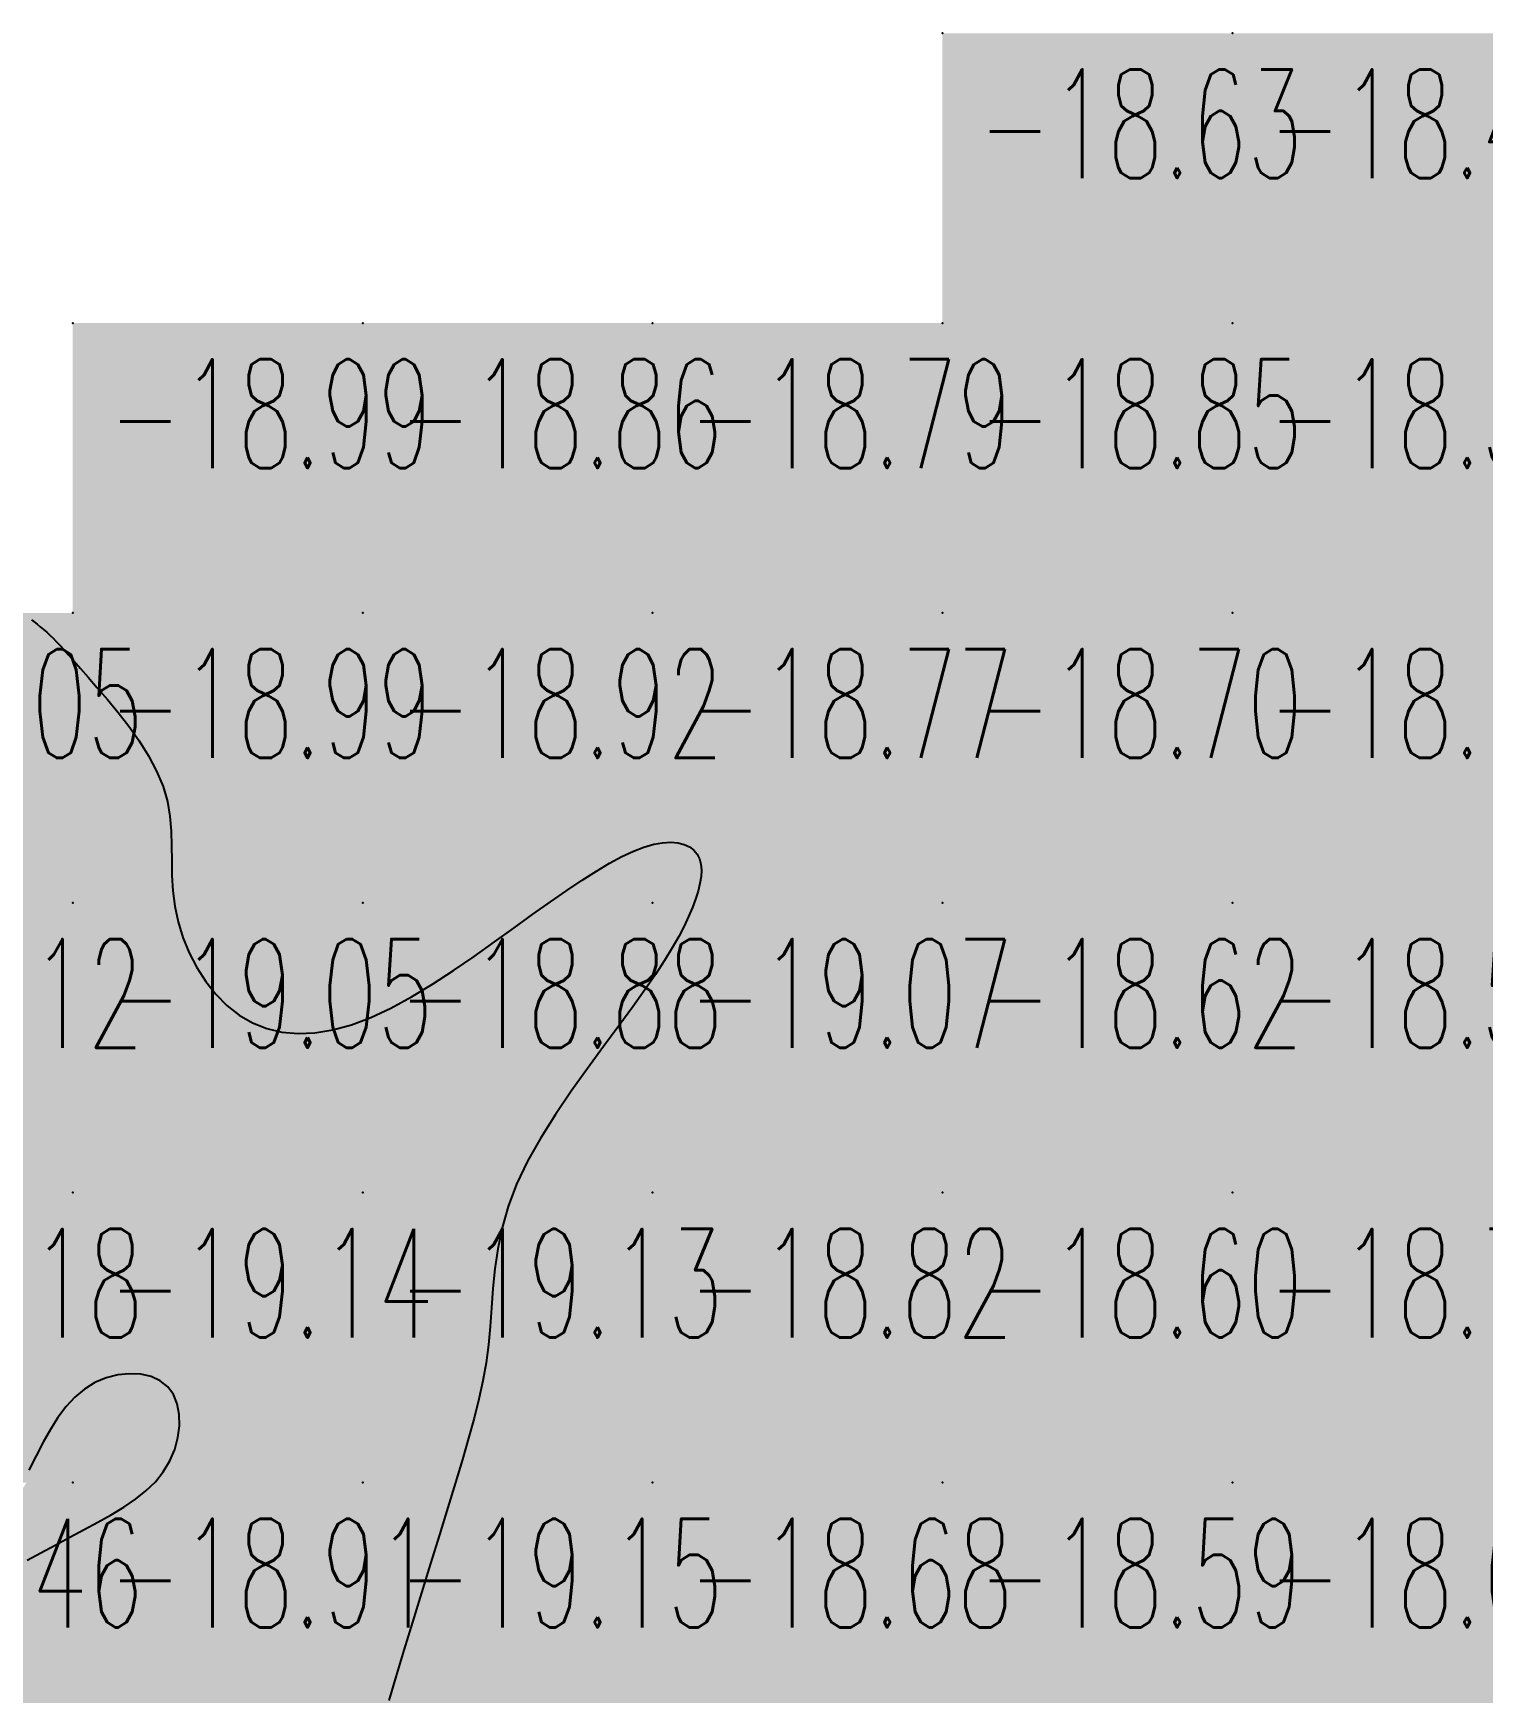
# Model space of a CAD drawing. Header units: millimetres. Extents: x 88261 to 90953, y 390274 to 392322.
# Drawn here: x 89158.9 to 89208.9, y 391990 to 392047.2 of the extents above; entities that cross this region are included whole.
import ezdxf
from ezdxf.enums import TextEntityAlignment as Align

# ---------------------------------------------------------------- set-up
doc = ezdxf.new("R2010")
doc.units = ezdxf.units.MM
doc.header["$LTSCALE"] = 25
for name, color, linetype in [('CN_03_00', 7, 'Continuous'), ('COTEAlt', 7, 'Continuous'), ('TN_COLORIAGE', 7, 'Continuous')]:
    doc.layers.add(name, color=color, linetype=linetype)
doc.styles.add('Simplex 1.0', font='Simplex.shx', dxfattribs={"width": 0.99, "height": 2.5})
doc.styles.get("Standard").update_dxf_attribs({"font": 'times.ttf'})

# ---------------------------------------------------------------- blocks, each defined once
blk = doc.blocks.new('COTE')
at = {"color": 0}
blk.add_point((0, 0), dxfattribs=at)
at = {"layer": 'COTEAlt'}
blk.add_attdef('ALT', text='', height=3.75, dxfattribs=at).set_placement((1.25, -1.25), align=Align.TOP_LEFT)

msp = doc.modelspace()

# ---------------------------------------------------------------- linework, layer by layer
at = {"layer": 'CN_03_00', "elevation": -19, "flags": 128}
for points in [[(89158.822, 392026.999), (89158.915, 392026.927), (89159.017, 392026.847), (89159.125, 392026.76), (89159.236, 392026.667), (89159.348, 392026.57), (89159.459, 392026.469), (89159.567, 392026.365), (89159.678, 392026.253), (89159.799, 392026.125), (89159.936, 392025.975), (89160.095, 392025.796), (89160.285, 392025.581), (89160.511, 392025.324), (89160.779, 392025.018), (89161.094, 392024.659), (89161.443, 392024.253), (89161.81, 392023.806), (89162.179, 392023.328), (89162.534, 392022.826), (89162.86, 392022.308), (89163.141, 392021.782), (89163.361, 392021.256), (89163.51, 392020.736), (89163.598, 392020.222), (89163.642, 392019.711), (89163.658, 392019.202), (89163.662, 392018.69), (89163.67, 392018.175), (89163.699, 392017.654), (89163.766, 392017.124), (89163.882, 392016.586), (89164.05, 392016.047), (89164.266, 392015.517), (89164.528, 392015.006), (89164.834, 392014.525), (89165.182, 392014.084), (89165.568, 392013.692), (89165.991, 392013.36), (89166.449, 392013.096), (89166.94, 392012.902), (89167.463, 392012.781), (89168.018, 392012.731), (89168.603, 392012.756), (89169.217, 392012.854), (89169.859, 392013.029), (89170.529, 392013.279), (89171.224, 392013.604), (89171.936, 392013.993), (89172.658, 392014.429), (89173.382, 392014.901), (89174.098, 392015.392), (89174.798, 392015.889), (89175.474, 392016.377), (89176.118, 392016.843), (89176.723, 392017.273), (89177.289, 392017.665), (89177.817, 392018.018), (89178.309, 392018.331), (89178.767, 392018.603), (89179.193, 392018.832), (89179.587, 392019.019), (89179.952, 392019.161), (89180.288, 392019.258), (89180.596, 392019.313), (89180.874, 392019.329), (89181.122, 392019.308), (89181.338, 392019.253), (89181.521, 392019.168), (89181.672, 392019.054), (89181.788, 392018.916), (89181.869, 392018.754), (89181.917, 392018.572), (89181.934, 392018.369), (89181.922, 392018.146), (89181.883, 392017.905), (89181.818, 392017.645), (89181.73, 392017.369), (89181.62, 392017.076), (89181.49, 392016.767), (89181.335, 392016.437), (89181.149, 392016.078), (89180.927, 392015.685), (89180.663, 392015.252), (89180.351, 392014.771), (89179.986, 392014.238), (89179.563, 392013.645), (89179.08, 392012.989), (89178.552, 392012.279), (89177.999, 392011.526), (89177.442, 392010.742), (89176.899, 392009.939), (89176.391, 392009.128), (89175.938, 392008.321), (89175.558, 392007.529), (89175.267, 392006.762), (89175.055, 392006.021), (89174.906, 392005.303), (89174.806, 392004.606), (89174.739, 392003.928), (89174.69, 392003.268), (89174.644, 392002.624), (89174.586, 392001.992), (89174.503, 392001.371), (89174.393, 392000.75), (89174.256, 392000.117), (89174.093, 391999.462), (89173.904, 391998.771), (89173.689, 391998.034), (89173.449, 391997.239), (89173.183, 391996.375), (89172.895, 391995.436), (89172.59, 391994.446), (89172.279, 391993.432), (89171.97, 391992.424), (89171.672, 391991.45), (89171.394, 391990.541), (89171.145, 391989.724)], [(89158.674, 391994.556), (89159.15, 391994.808), (89159.646, 391995.078), (89160.147, 391995.35), (89160.64, 391995.613), (89160.64, 391995.613), (89161.118, 391995.87), (89161.576, 391996.127), (89162.008, 391996.39), (89162.409, 391996.663), (89162.774, 391996.954), (89163.096, 391997.268), (89163.371, 391997.612), (89163.594, 391997.987), (89163.763, 391998.384), (89163.875, 391998.792), (89163.929, 391999.197), (89163.922, 391999.587), (89163.854, 391999.949), (89163.723, 392000.272), (89163.526, 392000.542), (89163.264, 392000.75), (89162.948, 392000.894), (89162.591, 392000.975), (89162.206, 392000.993), (89161.806, 392000.951), (89161.405, 392000.848), (89161.014, 392000.686), (89160.648, 392000.465), (89160.316, 392000.188), (89160.015, 391999.859), (89159.738, 391999.485), (89159.477, 391999.073), (89159.227, 391998.628), (89158.98, 391998.158), (89158.729, 391997.667)]]:
    msp.add_lwpolyline(points, dxfattribs=at)
at = {"layer": 'TN_COLORIAGE', "color": 203}
for points in [[(89190.249, 392047.239, -18.478), (89190.249, 392037.239, -18.478), (89200.249, 392047.239, -18.478)], [(89200.249, 392037.239, -18.853), (89200.249, 392047.239, -18.853), (89190.249, 392037.239, -18.853)], [(89200.249, 392047.239, -18.472), (89200.249, 392037.239, -18.472), (89210.249, 392047.239, -18.472)], [(89210.249, 392037.239, -18.351), (89210.249, 392047.239, -18.351), (89200.249, 392037.239, -18.351)], [(89160.249, 392037.239, -18.858), (89160.249, 392027.239, -18.858), (89170.249, 392037.239, -18.858)], [(89170.249, 392027.239, -18.99), (89170.249, 392037.239, -18.99), (89160.249, 392027.239, -18.99)], [(89170.249, 392037.239, -18.792), (89170.249, 392027.239, -18.792), (89180.249, 392037.239, -18.792)], [(89180.249, 392027.239, -18.921), (89180.249, 392037.239, -18.921), (89170.249, 392027.239, -18.921)], [(89190.249, 392027.239, -18.774), (89190.249, 392037.239, -18.774), (89180.249, 392027.239, -18.774)], [(89180.249, 392037.239, -18.853), (89180.249, 392027.239, -18.853), (89190.249, 392037.239, -18.853)], [(89190.249, 392027.239, -18.351), (89200.249, 392027.239, -18.351), (89200.249, 392037.239, -18.351)], [(89190.249, 392037.239, -18.351), (89190.249, 392027.239, -18.351), (89200.249, 392037.239, -18.351)], [(89200.249, 392037.239, -18.33), (89200.249, 392027.239, -18.33), (89210.249, 392037.239, -18.33)], [(89200.249, 392027.239, -18.33), (89210.249, 392027.239, -18.33), (89210.249, 392037.239, -18.33)], [(89158.503, 392027.239, -18.99), (89159.5, 392026.491, -18.99), (89160.249, 392027.239, -18.99)], [(89160.249, 392025.612, -18.99), (89159.5, 392026.491, -18.99), (89160.249, 392027.239, -18.99)], [(89160.249, 392025.612, -18.921), (89164.181, 392021.171, -18.921), (89160.249, 392027.239, -18.921), (89170.249, 392027.239, -18.921)], [(89164.181, 392021.171, -18.878), (89163.197, 392017.239, -18.878), (89170.249, 392027.239, -18.878), (89170.249, 392017.239, -18.878)], [(89170.249, 392027.239, -18.774), (89170.249, 392017.239, -18.774), (89180.249, 392027.239, -18.774)], [(89176.553, 392017.239, -18.774), (89180.249, 392019.643, -18.774), (89170.249, 392017.239, -18.774), (89180.249, 392027.239, -18.774)], [(89180.249, 392019.643, -18.698), (89182.162, 392019.153, -18.698), (89180.249, 392027.239, -18.698), (89190.249, 392027.239, -18.698)], [(89182.162, 392019.153, -18.619), (89181.828, 392017.239, -18.619), (89190.249, 392027.239, -18.619), (89190.249, 392017.239, -18.619)], [(89190.249, 392027.239, -18.113), (89190.249, 392017.239, -18.113), (89200.249, 392027.239, -18.113)], [(89190.249, 392017.239, -18.113), (89200.249, 392017.239, -18.113), (89200.249, 392027.239, -18.113)], [(89200.249, 392027.239, -18.567), (89200.249, 392017.239, -18.567), (89210.249, 392027.239, -18.567)], [(89200.249, 392017.239, -18.567), (89210.249, 392017.239, -18.567), (89210.249, 392027.239, -18.567)], [(89163.197, 392017.239, -18.878), (89165.625, 392012.616, -18.878), (89170.249, 392017.239, -18.878)], [(89170.249, 392012.455, -18.878), (89165.625, 392012.616, -18.878), (89170.249, 392017.239, -18.878)], [(89176.553, 392017.239, -18.878), (89170.249, 392012.455, -18.878), (89170.249, 392017.239, -18.878)], [(89180.249, 392007.239, -18.619), (89190.249, 392007.239, -18.619), (89190.249, 392017.239, -18.619)], [(89180.249, 392014.347, -18.619), (89181.828, 392017.239, -18.619), (89180.249, 392007.239, -18.619), (89190.249, 392017.239, -18.619)], [(89190.249, 392017.239, -18.517), (89190.249, 392007.239, -18.517), (89200.249, 392017.239, -18.517)], [(89190.249, 392007.239, -18.517), (89200.249, 392007.239, -18.517), (89200.249, 392017.239, -18.517)], [(89200.249, 392007.239, -18.443), (89210.249, 392007.239, -18.443), (89210.249, 392017.239, -18.443)], [(89200.249, 392017.239, -18.443), (89200.249, 392007.239, -18.443), (89210.249, 392017.239, -18.443)], [(89180.249, 392014.347, -18.824), (89174.556, 392007.239, -18.824), (89180.249, 392007.239, -18.824)], [(89174.878, 392001.869, -18.678), (89173.448, 391997.239, -18.678), (89180.249, 392007.239, -18.678), (89180.249, 391997.239, -18.678)], [(89174.556, 392007.239, -18.824), (89174.878, 392001.869, -18.824), (89180.249, 392007.239, -18.824)], [(89180.249, 392007.239, -18.603), (89180.249, 391997.239, -18.603), (89190.249, 392007.239, -18.603)], [(89180.249, 391997.239, -18.603), (89190.249, 391997.239, -18.603), (89190.249, 392007.239, -18.603)], [(89190.249, 392007.239, -18.735), (89190.249, 391997.239, -18.735), (89200.249, 392007.239, -18.735)], [(89190.249, 391997.239, -18.735), (89200.249, 391997.239, -18.735), (89200.249, 392007.239, -18.735)], [(89200.249, 391997.239, -18.34), (89210.249, 391997.239, -18.34), (89210.249, 392007.239, -18.34)], [(89200.249, 392007.239, -18.34), (89200.249, 391997.239, -18.34), (89210.249, 392007.239, -18.34)], [(89160.249, 392001.079, -18.912), (89158.652, 391997.239, -18.912), (89160.249, 391997.239, -18.912)], [(89164.243, 392001.234, -18.912), (89160.249, 392001.079, -18.912), (89160.249, 391997.239, -18.912)], [(89164.243, 392001.234, -18.912), (89163.934, 391997.239, -18.912), (89160.249, 391997.239, -18.912)], [(89155.952, 391992.943, -18.912), (89158.652, 391997.239, -18.912), (89160.249, 391997.239, -18.912)], [(89155.952, 391992.943, -18.912), (89160.249, 391995.479, -18.912), (89160.249, 391997.239, -18.912)], [(89163.934, 391997.239, -18.912), (89160.249, 391995.479, -18.912), (89160.249, 391997.239, -18.912)], [(89170.432, 391987.423, -18.674), (89170.43, 391987.239, -18.674), (89180.249, 391997.239, -18.674), (89180.249, 391987.239, -18.674)], [(89170.432, 391987.423, -18.678), (89173.448, 391997.239, -18.678), (89180.249, 391997.239, -18.678)], [(89180.249, 391987.239, -18.587), (89190.249, 391987.239, -18.587), (89190.249, 391997.239, -18.587)], [(89180.249, 391997.239, -18.587), (89180.249, 391987.239, -18.587), (89190.249, 391997.239, -18.587)], [(89190.249, 391987.239, -18.649), (89200.249, 391987.239, -18.649), (89200.249, 391997.239, -18.649)], [(89190.249, 391997.239, -18.649), (89190.249, 391987.239, -18.649), (89200.249, 391997.239, -18.649)], [(89200.249, 391987.239, -18.819), (89210.249, 391987.239, -18.819), (89210.249, 391997.239, -18.819)], [(89200.249, 391997.239, -18.819), (89200.249, 391987.239, -18.819), (89210.249, 391997.239, -18.819)]]:
    msp.add_solid(points, dxfattribs=at)
at = {"layer": 'TN_COLORIAGE', "color": 213}
for points in [[(89150.249, 392017.239, -19), (89159.5, 392026.491, -19), (89150.249, 392027.239, -19), (89158.503, 392027.239, -19)], [(89150.249, 392017.239, -19), (89159.5, 392026.491, -19), (89160.249, 392017.239, -19), (89160.249, 392025.612, -19)], [(89164.181, 392021.171, -19.051), (89160.249, 392025.612, -19.051), (89160.249, 392017.239, -19.051)], [(89163.197, 392017.239, -19.051), (89164.181, 392021.171, -19.051), (89160.249, 392017.239, -19.051)], [(89180.249, 392019.643, -19.071), (89176.553, 392017.239, -19.071), (89180.249, 392017.239, -19.071)], [(89182.162, 392019.153, -19.071), (89180.249, 392019.643, -19.071), (89180.249, 392017.239, -19.071)], [(89181.828, 392017.239, -19.071), (89182.162, 392019.153, -19.071), (89180.249, 392017.239, -19.071)], [(89150.249, 392017.239, -19.051), (89150.249, 392007.239, -19.051), (89160.249, 392017.239, -19.051)], [(89150.249, 392007.239, -19.051), (89160.249, 392007.239, -19.051), (89160.249, 392017.239, -19.051)], [(89160.249, 392007.239, -19), (89165.625, 392012.616, -19), (89160.249, 392017.239, -19), (89163.197, 392017.239, -19)], [(89170.249, 392007.239, -19), (89170.249, 392012.455, -19), (89180.249, 392017.239, -19), (89176.553, 392017.239, -19)], [(89170.249, 392007.239, -19), (89174.556, 392007.239, -19), (89180.249, 392017.239, -19), (89180.249, 392014.347, -19)], [(89181.828, 392017.239, -19.071), (89180.249, 392014.347, -19.071), (89180.249, 392017.239, -19.071)], [(89160.249, 392007.239, -19), (89165.625, 392012.616, -19), (89170.249, 392007.239, -19), (89170.249, 392012.455, -19)], [(89150.249, 391997.239, -19), (89158.652, 391997.239, -19), (89160.249, 392007.239, -19), (89160.249, 392001.079, -19)], [(89150.249, 392007.239, -19.142), (89150.249, 391997.239, -19.142), (89160.249, 392007.239, -19.142)], [(89160.249, 392007.239, -19), (89160.249, 392001.079, -19), (89170.249, 392007.239, -19), (89164.243, 392001.234, -19)], [(89170.249, 391997.239, -19), (89163.934, 391997.239, -19), (89170.249, 392007.239, -19), (89164.243, 392001.234, -19)], [(89170.249, 391997.239, -19), (89174.878, 392001.869, -19), (89170.249, 392007.239, -19), (89174.556, 392007.239, -19)], [(89173.448, 391997.239, -19.151), (89174.878, 392001.869, -19.151), (89170.249, 391997.239, -19.151)], [(89160.249, 391987.239, -19.151), (89170.249, 391987.239, -19.151), (89170.249, 391997.239, -19.151)], [(89160.249, 391987.239, -19), (89160.249, 391995.479, -19), (89170.249, 391997.239, -19), (89163.934, 391997.239, -19)], [(89170.249, 391997.239, -19), (89173.448, 391997.239, -19), (89170.249, 391987.239, -19), (89170.432, 391987.423, -19)], [(89160.249, 391987.239, -19), (89160.249, 391995.479, -19), (89150.249, 391987.239, -19), (89155.952, 391992.943, -19)]]:
    msp.add_solid(points, dxfattribs=at)

# ---------------------------------------------------------------- block references
at = {"layer": 'COTEAlt'}
ref = msp.add_blockref('COTE', (89190.249, 392047.239), dxfattribs=at)
ref.add_attrib('ALT', '-18.63', dxfattribs={"height": 3.75, "style": 'Simplex 1.0', "width": 0.6}).set_placement((89191.499, 392045.989), align=Align.TOP_LEFT)
ref = msp.add_blockref('COTE', (89200.249, 392047.239), dxfattribs=at)
ref.add_attrib('ALT', '-18.48', dxfattribs={"height": 3.75, "style": 'Simplex 1.0', "width": 0.6}).set_placement((89201.499, 392045.989), align=Align.TOP_LEFT)
ref = msp.add_blockref('COTE', (89160.249, 392037.239), dxfattribs=at)
ref.add_attrib('ALT', '-18.99', dxfattribs={"height": 3.75, "style": 'Simplex 1.0', "width": 0.6}).set_placement((89161.499, 392035.989), align=Align.TOP_LEFT)
ref = msp.add_blockref('COTE', (89170.249, 392037.239), dxfattribs=at)
ref.add_attrib('ALT', '-18.86', dxfattribs={"height": 3.75, "style": 'Simplex 1.0', "width": 0.6}).set_placement((89171.499, 392035.989), align=Align.TOP_LEFT)
ref = msp.add_blockref('COTE', (89180.249, 392037.239), dxfattribs=at)
ref.add_attrib('ALT', '-18.79', dxfattribs={"height": 3.75, "style": 'Simplex 1.0', "width": 0.6}).set_placement((89181.499, 392035.989), align=Align.TOP_LEFT)
ref = msp.add_blockref('COTE', (89190.249, 392037.239), dxfattribs=at)
ref.add_attrib('ALT', '-18.85', dxfattribs={"height": 3.75, "style": 'Simplex 1.0', "width": 0.6}).set_placement((89191.499, 392035.989), align=Align.TOP_LEFT)
ref = msp.add_blockref('COTE', (89200.249, 392037.239), dxfattribs=at)
ref.add_attrib('ALT', '-18.35', dxfattribs={"height": 3.75, "style": 'Simplex 1.0', "width": 0.6}).set_placement((89201.499, 392035.989), align=Align.TOP_LEFT)
ref = msp.add_blockref('COTE', (89150.249, 392027.239), dxfattribs=at)
ref.add_attrib('ALT', '-19.05', dxfattribs={"height": 3.75, "style": 'Simplex 1.0', "width": 0.6}).set_placement((89151.499, 392025.989), align=Align.TOP_LEFT)
ref = msp.add_blockref('COTE', (89160.249, 392027.239), dxfattribs=at)
ref.add_attrib('ALT', '-18.99', dxfattribs={"height": 3.75, "style": 'Simplex 1.0', "width": 0.6}).set_placement((89161.499, 392025.989), align=Align.TOP_LEFT)
ref = msp.add_blockref('COTE', (89170.249, 392027.239), dxfattribs=at)
ref.add_attrib('ALT', '-18.92', dxfattribs={"height": 3.75, "style": 'Simplex 1.0', "width": 0.6}).set_placement((89171.499, 392025.989), align=Align.TOP_LEFT)
ref = msp.add_blockref('COTE', (89180.249, 392027.239), dxfattribs=at)
ref.add_attrib('ALT', '-18.77', dxfattribs={"height": 3.75, "style": 'Simplex 1.0', "width": 0.6}).set_placement((89181.499, 392025.989), align=Align.TOP_LEFT)
ref = msp.add_blockref('COTE', (89190.249, 392027.239), dxfattribs=at)
ref.add_attrib('ALT', '-18.70', dxfattribs={"height": 3.75, "style": 'Simplex 1.0', "width": 0.6}).set_placement((89191.499, 392025.989), align=Align.TOP_LEFT)
ref = msp.add_blockref('COTE', (89200.249, 392027.239), dxfattribs=at)
ref.add_attrib('ALT', '-18.11', dxfattribs={"height": 3.75, "style": 'Simplex 1.0', "width": 0.6}).set_placement((89201.499, 392025.989), align=Align.TOP_LEFT)
ref = msp.add_blockref('COTE', (89150.249, 392017.239), dxfattribs=at)
ref.add_attrib('ALT', '-19.12', dxfattribs={"height": 3.75, "style": 'Simplex 1.0', "width": 0.6}).set_placement((89151.499, 392015.989), align=Align.TOP_LEFT)
ref = msp.add_blockref('COTE', (89160.249, 392017.239), dxfattribs=at)
ref.add_attrib('ALT', '-19.05', dxfattribs={"height": 3.75, "style": 'Simplex 1.0', "width": 0.6}).set_placement((89161.499, 392015.989), align=Align.TOP_LEFT)
ref = msp.add_blockref('COTE', (89170.249, 392017.239), dxfattribs=at)
ref.add_attrib('ALT', '-18.88', dxfattribs={"height": 3.75, "style": 'Simplex 1.0', "width": 0.6}).set_placement((89171.499, 392015.989), align=Align.TOP_LEFT)
ref = msp.add_blockref('COTE', (89180.249, 392017.239), dxfattribs=at)
ref.add_attrib('ALT', '-19.07', dxfattribs={"height": 3.75, "style": 'Simplex 1.0', "width": 0.6}).set_placement((89181.499, 392015.989), align=Align.TOP_LEFT)
ref = msp.add_blockref('COTE', (89190.249, 392017.239), dxfattribs=at)
ref.add_attrib('ALT', '-18.62', dxfattribs={"height": 3.75, "style": 'Simplex 1.0', "width": 0.6}).set_placement((89191.499, 392015.989), align=Align.TOP_LEFT)
ref = msp.add_blockref('COTE', (89200.249, 392017.239), dxfattribs=at)
ref.add_attrib('ALT', '-18.52', dxfattribs={"height": 3.75, "style": 'Simplex 1.0', "width": 0.6}).set_placement((89201.499, 392015.989), align=Align.TOP_LEFT)
ref = msp.add_blockref('COTE', (89150.249, 392007.239), dxfattribs=at)
ref.add_attrib('ALT', '-19.18', dxfattribs={"height": 3.75, "style": 'Simplex 1.0', "width": 0.6}).set_placement((89151.499, 392005.989), align=Align.TOP_LEFT)
ref = msp.add_blockref('COTE', (89160.249, 392007.239), dxfattribs=at)
ref.add_attrib('ALT', '-19.14', dxfattribs={"height": 3.75, "style": 'Simplex 1.0', "width": 0.6}).set_placement((89161.499, 392005.989), align=Align.TOP_LEFT)
ref = msp.add_blockref('COTE', (89170.249, 392007.239), dxfattribs=at)
ref.add_attrib('ALT', '-19.13', dxfattribs={"height": 3.75, "style": 'Simplex 1.0', "width": 0.6}).set_placement((89171.499, 392005.989), align=Align.TOP_LEFT)
ref = msp.add_blockref('COTE', (89180.249, 392007.239), dxfattribs=at)
ref.add_attrib('ALT', '-18.82', dxfattribs={"height": 3.75, "style": 'Simplex 1.0', "width": 0.6}).set_placement((89181.499, 392005.989), align=Align.TOP_LEFT)
ref = msp.add_blockref('COTE', (89190.249, 392007.239), dxfattribs=at)
ref.add_attrib('ALT', '-18.60', dxfattribs={"height": 3.75, "style": 'Simplex 1.0', "width": 0.6}).set_placement((89191.499, 392005.989), align=Align.TOP_LEFT)
ref = msp.add_blockref('COTE', (89200.249, 392007.239), dxfattribs=at)
ref.add_attrib('ALT', '-18.73', dxfattribs={"height": 3.75, "style": 'Simplex 1.0', "width": 0.6}).set_placement((89201.499, 392005.989), align=Align.TOP_LEFT)
ref = msp.add_blockref('COTE', (89150.249, 391997.239), dxfattribs=at)
ref.add_attrib('ALT', '-19.46', dxfattribs={"height": 3.75, "style": 'Simplex 1.0', "width": 0.6}).set_placement((89151.499, 391995.989), align=Align.TOP_LEFT)
ref = msp.add_blockref('COTE', (89160.249, 391997.239), dxfattribs=at)
ref.add_attrib('ALT', '-18.91', dxfattribs={"height": 3.75, "style": 'Simplex 1.0', "width": 0.6}).set_placement((89161.499, 391995.989), align=Align.TOP_LEFT)
ref = msp.add_blockref('COTE', (89170.249, 391997.239), dxfattribs=at)
ref.add_attrib('ALT', '-19.15', dxfattribs={"height": 3.75, "style": 'Simplex 1.0', "width": 0.6}).set_placement((89171.499, 391995.989), align=Align.TOP_LEFT)
ref = msp.add_blockref('COTE', (89180.249, 391997.239), dxfattribs=at)
ref.add_attrib('ALT', '-18.68', dxfattribs={"height": 3.75, "style": 'Simplex 1.0', "width": 0.6}).set_placement((89181.499, 391995.989), align=Align.TOP_LEFT)
ref = msp.add_blockref('COTE', (89190.249, 391997.239), dxfattribs=at)
ref.add_attrib('ALT', '-18.59', dxfattribs={"height": 3.75, "style": 'Simplex 1.0', "width": 0.6}).set_placement((89191.499, 391995.989), align=Align.TOP_LEFT)
ref = msp.add_blockref('COTE', (89200.249, 391997.239), dxfattribs=at)
ref.add_attrib('ALT', '-18.65', dxfattribs={"height": 3.75, "style": 'Simplex 1.0', "width": 0.6}).set_placement((89201.499, 391995.989), align=Align.TOP_LEFT)

doc.saveas('drawing.dxf')
